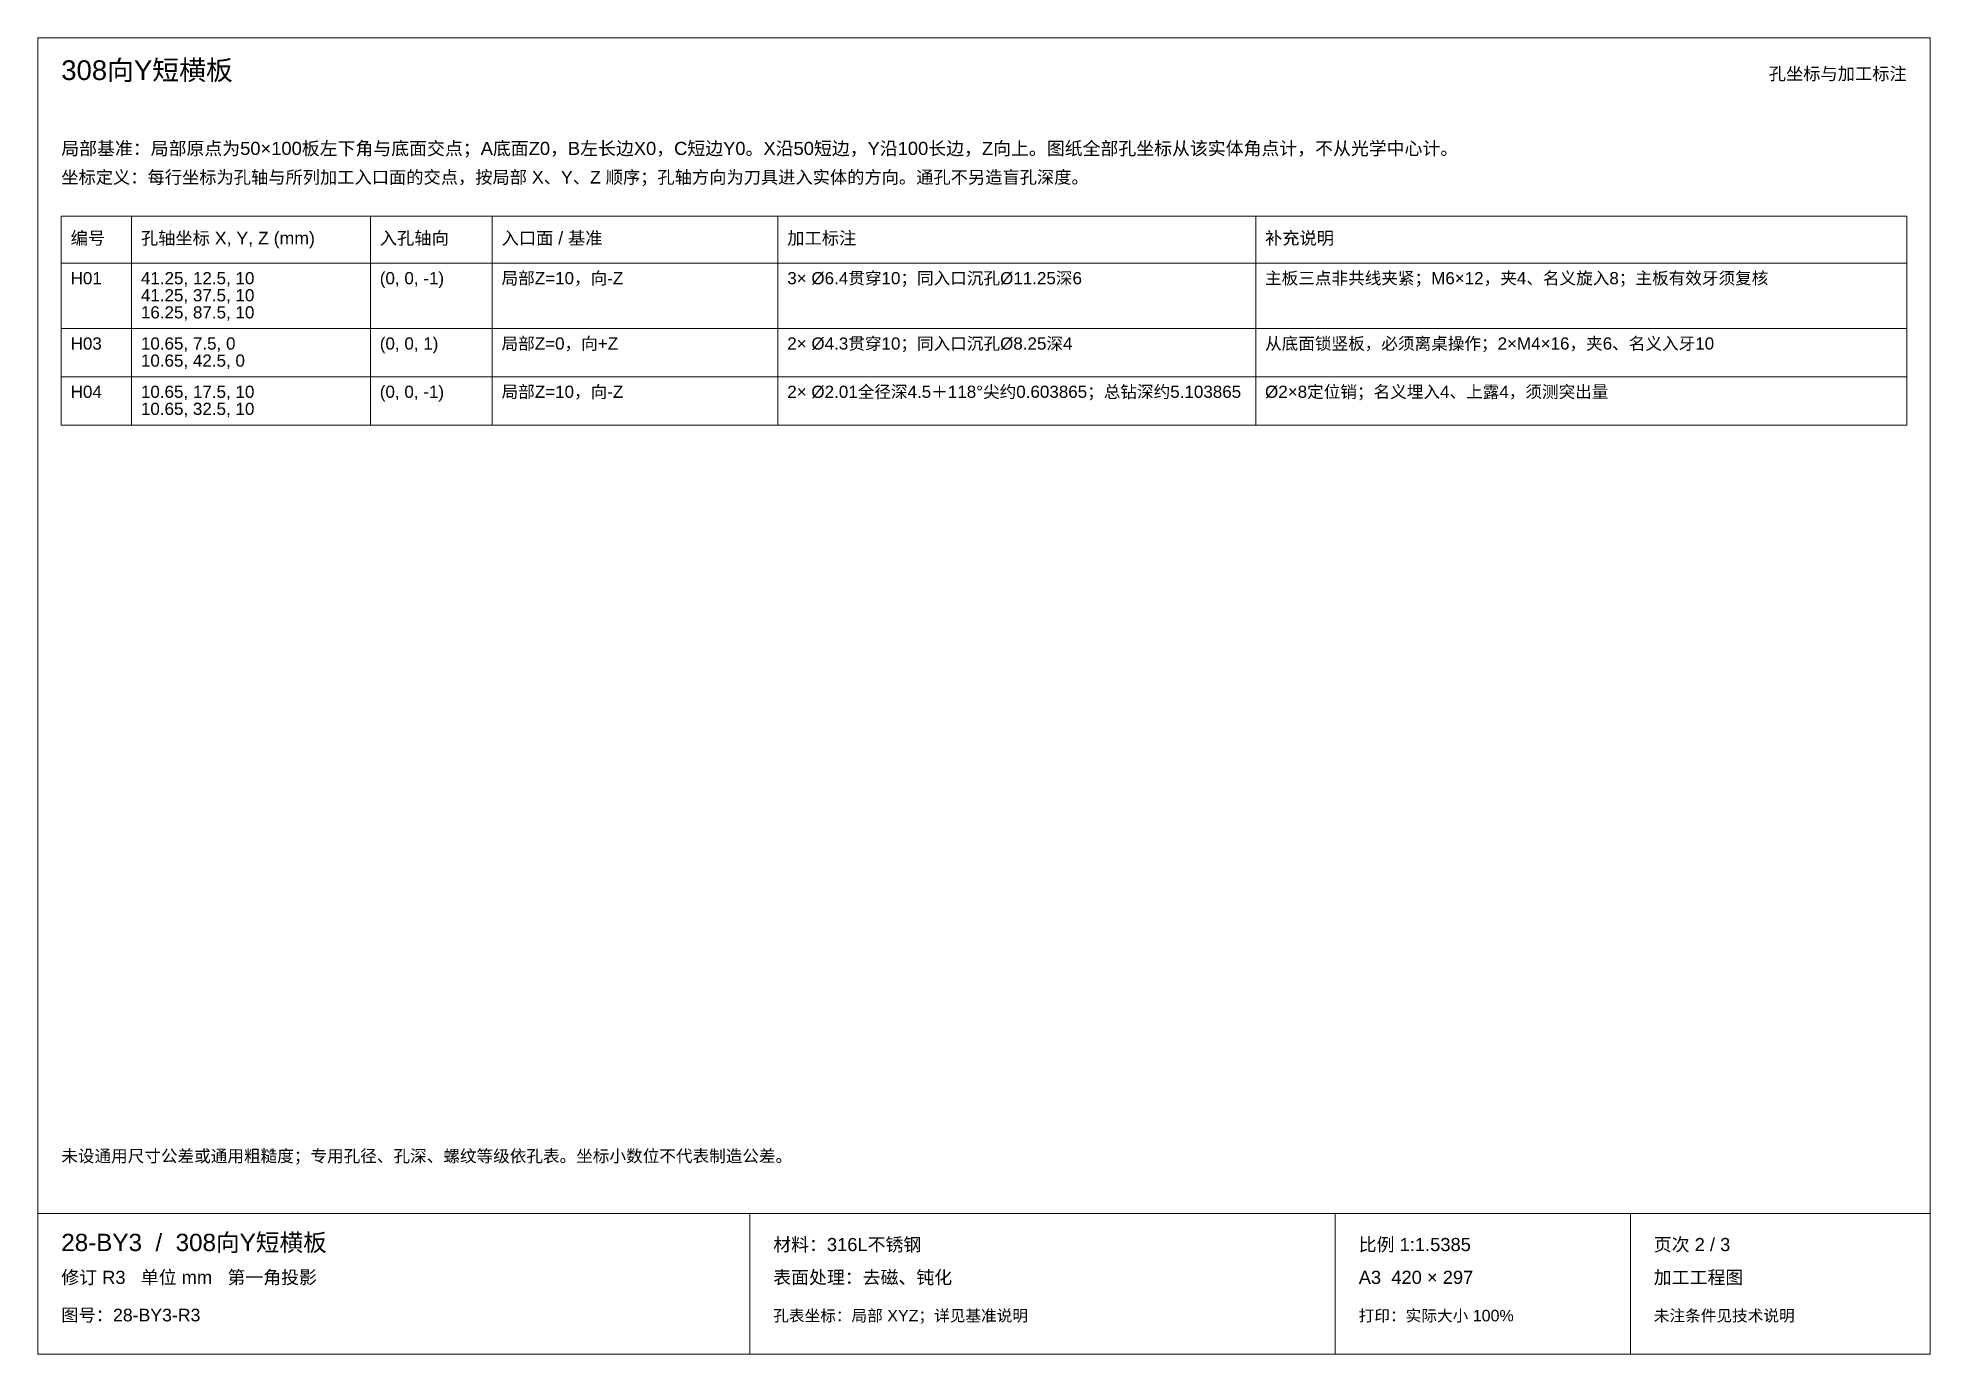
# Paper-space layout '02_孔表及加工说明' of a CAD drawing. Header units: millimetres. Extents: x 8 to 412, y 8 to 289.
import ezdxf
from ezdxf.enums import TextEntityAlignment as Align

# ---------------------------------------------------------------- set-up
doc = ezdxf.new("R2010")
doc.units = ezdxf.units.MM
doc.layers.add('ANNOTATIONS', color=7, linetype='CONTINUOUS', lineweight=18)
doc.styles.add('CJK', font='Arial Unicode.ttf')

psp = doc.layouts.new('02_孔表及加工说明')

# ---------------------------------------------------------------- linework, layer by layer
at = {"layer": 'ANNOTATIONS'}
for p, q in [((412, 289), (8, 289)), ((8, 289), (8, 8)), ((412, 8), (412, 289)), ((28, 250.9), (13, 250.9)), ((13, 250.9), (13, 240.9)), ((28, 240.9), (28, 250.9)), ((79, 250.9), (28, 250.9)), ((28, 250.9), (28, 240.9)), ((79, 240.9), (79, 250.9)), ((105, 250.9), (79, 250.9)), ((79, 250.9), (79, 240.9)), ((105, 240.9), (105, 250.9)), ((166, 250.9), (105, 250.9)), ((105, 250.9), (105, 240.9)), ((166, 240.9), (166, 250.9)), ((268, 250.9), (166, 250.9)), ((166, 250.9), (166, 240.9)), ((268, 240.9), (268, 250.9)), ((407, 250.9), (268, 250.9)), ((268, 250.9), (268, 240.9)), ((407, 240.9), (407, 250.9)), ((13, 240.9), (28, 240.9)), ((28, 240.9), (13, 240.9)), ((13, 240.9), (13, 226.95)), ((28, 240.9), (79, 240.9)), ((28, 226.95), (28, 240.9)), ((79, 240.9), (28, 240.9)), ((28, 240.9), (28, 226.95)), ((79, 240.9), (105, 240.9)), ((79, 226.95), (79, 240.9)), ((105, 240.9), (79, 240.9)), ((79, 240.9), (79, 226.95)), ((105, 240.9), (166, 240.9)), ((105, 226.95), (105, 240.9)), ((166, 240.9), (105, 240.9)), ((105, 240.9), (105, 226.95)), ((166, 240.9), (268, 240.9)), ((166, 226.95), (166, 240.9)), ((268, 240.9), (166, 240.9)), ((166, 240.9), (166, 226.95)), ((268, 240.9), (407, 240.9)), ((268, 226.95), (268, 240.9)), ((407, 240.9), (268, 240.9)), ((268, 240.9), (268, 226.95)), ((407, 226.95), (407, 240.9)), ((13, 226.95), (28, 226.95)), ((28, 226.95), (13, 226.95)), ((13, 226.95), (13, 216.65)), ((28, 226.95), (79, 226.95)), ((28, 216.65), (28, 226.95)), ((79, 226.95), (28, 226.95)), ((28, 226.95), (28, 216.65)), ((79, 226.95), (105, 226.95)), ((79, 216.65), (79, 226.95)), ((105, 226.95), (79, 226.95)), ((79, 226.95), (79, 216.65)), ((105, 226.95), (166, 226.95)), ((105, 216.65), (105, 226.95)), ((166, 226.95), (105, 226.95)), ((105, 226.95), (105, 216.65)), ((166, 226.95), (268, 226.95)), ((166, 216.65), (166, 226.95)), ((268, 226.95), (166, 226.95)), ((166, 226.95), (166, 216.65)), ((268, 226.95), (407, 226.95)), ((268, 216.65), (268, 226.95)), ((407, 226.95), (268, 226.95)), ((268, 226.95), (268, 216.65)), ((407, 216.65), (407, 226.95)), ((13, 216.65), (28, 216.65)), ((28, 216.65), (13, 216.65)), ((13, 216.65), (13, 206.35)), ((28, 216.65), (79, 216.65)), ((28, 206.35), (28, 216.65)), ((79, 216.65), (28, 216.65)), ((28, 216.65), (28, 206.35)), ((79, 216.65), (105, 216.65)), ((79, 206.35), (79, 216.65)), ((105, 216.65), (79, 216.65)), ((79, 216.65), (79, 206.35)), ((105, 216.65), (166, 216.65)), ((105, 206.35), (105, 216.65)), ((166, 216.65), (105, 216.65)), ((105, 216.65), (105, 206.35)), ((166, 216.65), (268, 216.65)), ((166, 206.35), (166, 216.65)), ((268, 216.65), (166, 216.65)), ((166, 216.65), (166, 206.35)), ((268, 216.65), (407, 216.65)), ((268, 206.35), (268, 216.65)), ((407, 216.65), (268, 216.65)), ((268, 216.65), (268, 206.35)), ((407, 206.35), (407, 216.65)), ((13, 206.35), (28, 206.35)), ((28, 206.35), (79, 206.35)), ((79, 206.35), (105, 206.35)), ((105, 206.35), (166, 206.35)), ((166, 206.35), (268, 206.35)), ((268, 206.35), (407, 206.35)), ((8, 38), (412, 38)), ((160, 8), (160, 38)), ((285, 8), (285, 38)), ((348, 8), (348, 38)), ((8, 8), (412, 8))]:
    psp.add_line(p, q, dxfattribs=at)

# ---------------------------------------------------------------- texts
at = {"layer": 'ANNOTATIONS', "style": 'CJK'}
for s, height, p in [('308向Y短横板', 4.2, (13, 280)), ('局部基准：局部原点为50×100板左下角与底面交点；A底面Z0，B左长边X0，C短边Y0。X沿50短边，Y沿100长边，Z向上。图纸全部孔坐标从该实体角点计，不从光学中心计。', 2.8, (13, 264)), ('坐标定义：每行坐标为孔轴与所列加工入口面的交点，按局部 X、Y、Z 顺序；孔轴方向为刀具进入实体的方向。通孔不另造盲孔深度。', 2.7, (13, 257.9)), ('编号', 2.7, (15, 244.9)), ('孔轴坐标 X, Y, Z (mm)', 2.7, (30, 244.9)), ('入孔轴向', 2.7, (81, 244.9)), ('入口面 / 基准', 2.7, (107, 244.9)), ('加工标注', 2.7, (168, 244.9)), ('补充说明', 2.7, (270, 244.9)), ('H01', 2.6, (15, 236.4)), ('41.25, 12.5, 10', 2.6, (30, 236.4)), ('(0, 0, -1)', 2.6, (81, 236.4)), ('局部Z=10，向-Z', 2.6, (107, 236.4)), ('3× Ø6.4贯穿10；同入口沉孔Ø11.25深6', 2.6, (168, 236.4)), ('主板三点非共线夹紧；M6×12，夹4、名义旋入8；主板有效牙须复核', 2.6, (270, 236.4)), ('41.25, 37.5, 10', 2.6, (30, 232.75)), ('16.25, 87.5, 10', 2.6, (30, 229.1)), ('H03', 2.6, (15, 222.45)), ('10.65, 7.5, 0', 2.6, (30, 222.45)), ('(0, 0, 1)', 2.6, (81, 222.45)), ('局部Z=0，向+Z', 2.6, (107, 222.45)), ('2× Ø4.3贯穿10；同入口沉孔Ø8.25深4', 2.6, (168, 222.45)), ('从底面锁竖板，必须离桌操作；2×M4×16，夹6、名义入牙10', 2.6, (270, 222.45)), ('10.65, 42.5, 0', 2.6, (30, 218.8)), ('H04', 2.6, (15, 212.15)), ('10.65, 17.5, 10', 2.6, (30, 212.15)), ('(0, 0, -1)', 2.6, (81, 212.15)), ('局部Z=10，向-Z', 2.6, (107, 212.15)), ('2× Ø2.01全径深4.5＋118°尖约0.603865；总钻深约5.103865', 2.6, (168, 212.15)), ('Ø2×8定位销；名义埋入4、上露4，须测突出量', 2.6, (270, 212.15)), ('10.65, 32.5, 10', 2.6, (30, 208.5)), ('未设通用尺寸公差或通用粗糙度；专用孔径、孔深、螺纹等级依孔表。坐标小数位不代表制造公差。', 2.6, (13, 49)), ('28-BY3  /  308向Y短横板', 3.7, (13, 30)), ('材料：316L不锈钢', 2.8, (165, 30)), ('比例 1:1.5385', 2.8, (290, 30)), ('页次 2 / 3', 2.8, (353, 30)), ('修订 R3   单位 mm   第一角投影', 2.8, (13, 23)), ('表面处理：去磁、钝化', 2.8, (165, 23)), ('A3  420 × 297', 2.8, (290, 23)), ('加工工程图', 2.8, (353, 23)), ('图号：28-BY3-R3', 2.7, (13, 15)), ('孔表坐标：局部 XYZ；详见基准说明', 2.45, (165, 15)), ('打印：实际大小 100%', 2.45, (290, 15)), ('未注条件见技术说明', 2.45, (353, 15))]:
    psp.add_text(s, height=height, dxfattribs=at).set_placement(p)
psp.add_text('孔坐标与加工标注', height=2.7, dxfattribs=at).set_placement((407, 280), align=Align.RIGHT)

doc.saveas('drawing.dxf')
